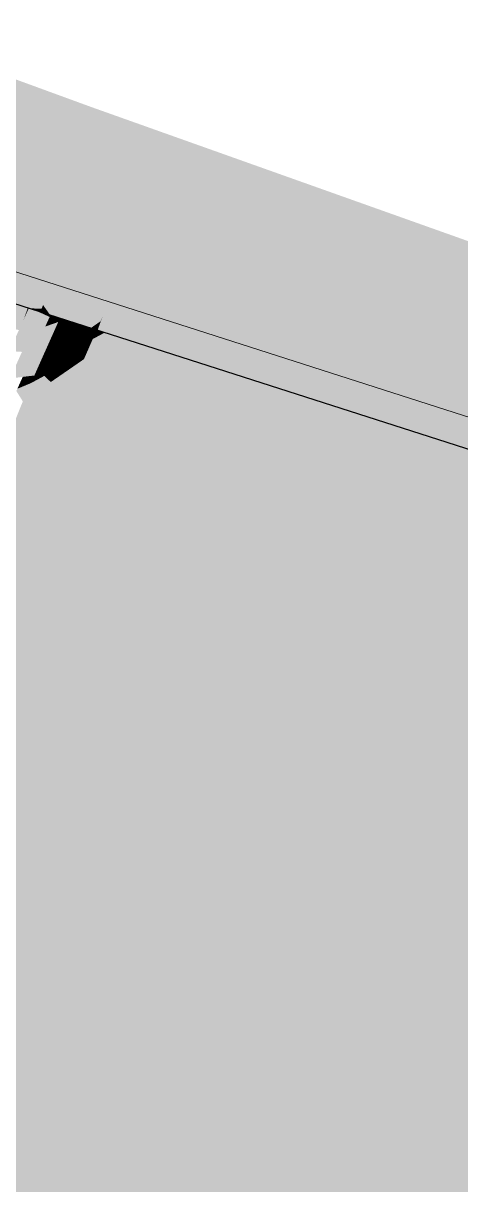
# Model space of a CAD drawing. Header units: millimetres. Extents: x 340454 to 342791, y 6993867 to 6995092.
# Drawn here: x 340735.267 to 340736.686, y 6994500.062 to 6994503.832 of the extents above; entities that cross this region are included whole.
import ezdxf

# ---------------------------------------------------------------- set-up
doc = ezdxf.new("R2010")
doc.units = ezdxf.units.MM
doc.header["$LTSCALE"] = 10
for name, color, linetype in [('A-MODELAGEM', 7, 'Continuous'), ('F-HZ-CORREDOR-FEAT', 2, 'Continuous'), ('URB-Calçadas', 2, 'Continuous'), ('URB-Quadras', 3, 'Continuous')]:
    doc.layers.add(name, color=color, linetype=linetype)

msp = doc.modelspace()

# ---------------------------------------------------------------- linework, layer by layer
at = {"lineweight": 20}
for points in [[(340765.7, 6994493.2524), (340768.966, 6994505.8371), (340737.7467, 6994518.6316, -0.025417), (340733.7611, 6994503.5006), (340765.7, 6994493.2524)], [(340733.7611, 6994503.5006, -0.020185), (340729.4316, 6994491.6366), (340762.7064, 6994481.7173), (340765.7, 6994493.2524), (340733.7611, 6994503.5006, -0.020627)]]:
    msp.add_lwpolyline(points, format="xyb", close=True, dxfattribs=at)
at = {"layer": 'A-MODELAGEM', "color": 161, "linetype": 'Continuous', "lineweight": -3}
for points in [[(340735.2929, 6994503.6315), (340735.02, 6994502.9916), (340735.156, 6994503.2047)], [(340735.2929, 6994503.6315), (340735.0881, 6994503.2038), (340735.02, 6994502.9916)], [(340735.2324, 6994503.6536), (340735.0881, 6994503.2038), (340735.2929, 6994503.6315)], [(340735.3486, 6994503.6111), (340735.2929, 6994503.6315), (340735.156, 6994503.2047)], [(340735.3486, 6994503.6111), (340735.0813, 6994502.9719), (340735.2188, 6994503.2066)], [(340735.3486, 6994503.6111), (340735.156, 6994503.2047), (340735.0813, 6994502.9719)], [(340735.3998, 6994503.5924), (340735.1377, 6994502.9538), (340735.2769, 6994503.2095)], [(340735.3998, 6994503.5924), (340735.2188, 6994503.2066), (340735.1377, 6994502.9538)], [(340735.3998, 6994503.5924), (340735.3486, 6994503.6111), (340735.2188, 6994503.2066)], [(340735.3998, 6994503.5924), (340735.2769, 6994503.2095), (340735.447, 6994503.5751)], [(340735.447, 6994503.5751), (340735.1896, 6994502.9372), (340735.3309, 6994503.2131)], [(340735.447, 6994503.5751), (340735.2769, 6994503.2095), (340735.1896, 6994502.9372)], [(340735.4905, 6994503.5592), (340735.2374, 6994502.9218), (340735.3798, 6994503.2144)], [(340735.4905, 6994503.5592), (340735.3309, 6994503.2131), (340735.2374, 6994502.9218)], [(340735.531, 6994503.5448), (340735.2814, 6994502.9077), (340735.4266, 6994503.2194)], [(340735.531, 6994503.5448), (340735.3798, 6994503.2144), (340735.2814, 6994502.9077)], [(340735.4905, 6994503.5592), (340735.447, 6994503.5751), (340735.3309, 6994503.2131)], [(340735.4905, 6994503.5592), (340735.3798, 6994503.2144), (340735.531, 6994503.5448)], [(340735.5684, 6994503.5315), (340735.531, 6994503.5448), (340735.4266, 6994503.2194)], [(340735.5684, 6994503.5315), (340735.3313, 6994502.9175), (340735.4702, 6994503.2254)], [(340735.5684, 6994503.5315), (340735.4266, 6994503.2194), (340735.3313, 6994502.9175)], [(340735.6028, 6994503.5192), (340735.3956, 6994502.9754), (340735.5106, 6994503.2318)], [(340735.6028, 6994503.5192), (340735.4702, 6994503.2254), (340735.3956, 6994502.9754)], [(340735.6344, 6994503.508), (340735.4527, 6994503.0251), (340735.548, 6994503.2388)], [(340735.6344, 6994503.508), (340735.5106, 6994503.2318), (340735.4527, 6994503.0251)], [(340735.5684, 6994503.5315), (340735.4702, 6994503.2254), (340735.6028, 6994503.5192)], [(340735.6028, 6994503.5192), (340735.5106, 6994503.2318), (340735.6344, 6994503.508)], [(340735.6344, 6994503.508), (340735.548, 6994503.2388), (340735.6635, 6994503.4976)], [(340735.6635, 6994503.4976), (340735.5038, 6994503.0681), (340735.5828, 6994503.2461)], [(340735.6635, 6994503.4976), (340735.548, 6994503.2388), (340735.5038, 6994503.0681)], [(340735.6901, 6994503.4881), (340735.5496, 6994503.1057), (340735.6149, 6994503.2537)], [(340735.6901, 6994503.4881), (340735.5828, 6994503.2461), (340735.5496, 6994503.1057)], [(340735.6635, 6994503.4976), (340735.5828, 6994503.2461), (340735.6901, 6994503.4881)], [(340735.7146, 6994503.4794), (340735.5907, 6994503.1388), (340735.6447, 6994503.2616)], [(340735.7146, 6994503.4794), (340735.6149, 6994503.2537), (340735.5907, 6994503.1388)], [(340735.6901, 6994503.4881), (340735.6149, 6994503.2537), (340735.7146, 6994503.4794)], [(340735.7369, 6994503.4715), (340735.6277, 6994503.1683), (340735.6722, 6994503.2698)], [(340735.7369, 6994503.4715), (340735.6447, 6994503.2616), (340735.6277, 6994503.1683)], [(340735.7146, 6994503.4794), (340735.6447, 6994503.2616), (340735.7369, 6994503.4715)], [(340735.7573, 6994503.4642), (340735.7369, 6994503.4715), (340735.6722, 6994503.2698)], [(340735.7759, 6994503.4576), (340735.6976, 6994503.2781), (340735.551, 6994502.8212)], [(340735.7759, 6994503.4576), (340735.551, 6994502.8212), (340735.5697, 6994502.8152)], [(340736.8478, 6994503.0761), (340735.7759, 6994503.4576), (340735.5697, 6994502.8152)], [(340735.7573, 6994503.4642), (340735.6611, 6994503.1945), (340735.6976, 6994503.2781)], [(340735.7573, 6994503.4642), (340735.6722, 6994503.2698), (340735.6611, 6994503.1945)], [(340735.7759, 6994503.4576), (340735.7573, 6994503.4642), (340735.6976, 6994503.2781)], [(340735.6976, 6994503.2781), (340735.6611, 6994503.1945), (340735.551, 6994502.8212)], [(340735.5828, 6994503.2461), (340735.5038, 6994503.0681), (340735.5062, 6994503.0074)], [(340735.5828, 6994503.2461), (340735.5062, 6994503.0074), (340735.5496, 6994503.1057)], [(340735.6149, 6994503.2537), (340735.5438, 6994503.0322), (340735.5907, 6994503.1388)], [(340735.6149, 6994503.2537), (340735.5496, 6994503.1057), (340735.5438, 6994503.0322)], [(340735.6447, 6994503.2616), (340735.5789, 6994503.0567), (340735.6277, 6994503.1683)], [(340735.6447, 6994503.2616), (340735.5907, 6994503.1388), (340735.5789, 6994503.0567)], [(340735.6722, 6994503.2698), (340735.6116, 6994503.0809), (340735.6611, 6994503.1945)], [(340735.6722, 6994503.2698), (340735.6277, 6994503.1683), (340735.6116, 6994503.0809)], [(340735.2769, 6994503.2095), (340735.1377, 6994502.9538), (340735.1554, 6994502.9481)], [(340735.2769, 6994503.2095), (340735.1554, 6994502.9481), (340735.1896, 6994502.9372)], [(340735.3309, 6994503.2131), (340735.1896, 6994502.9372), (340735.2018, 6994502.9333)], [(340735.3309, 6994503.2131), (340735.2018, 6994502.9333), (340735.2374, 6994502.9218)], [(340735.3798, 6994503.2144), (340735.2374, 6994502.9218), (340735.2449, 6994502.9194)], [(340735.3798, 6994503.2144), (340735.2449, 6994502.9194), (340735.2814, 6994502.9077)], [(340735.4266, 6994503.2194), (340735.2814, 6994502.9077), (340735.2846, 6994502.9067)], [(340735.4266, 6994503.2194), (340735.2846, 6994502.9067), (340735.3261, 6994502.906)], [(340735.4266, 6994503.2194), (340735.3261, 6994502.906), (340735.3313, 6994502.9175)], [(340735.4702, 6994503.2254), (340735.3313, 6994502.9175), (340735.3759, 6994502.9316)], [(340735.4702, 6994503.2254), (340735.3759, 6994502.9316), (340735.3956, 6994502.9754)], [(340735.5106, 6994503.2318), (340735.3956, 6994502.9754), (340735.4224, 6994502.957)], [(340735.5106, 6994503.2318), (340735.4224, 6994502.957), (340735.4527, 6994503.0251)], [(340735.548, 6994503.2388), (340735.4527, 6994503.0251), (340735.4657, 6994502.9823)], [(340735.548, 6994503.2388), (340735.4657, 6994502.9823), (340735.5038, 6994503.0681)], [(340735.6277, 6994503.1683), (340735.524, 6994502.8801), (340735.6116, 6994503.0809)], [(340735.6277, 6994503.1683), (340735.5789, 6994503.0567), (340735.524, 6994502.8801)], [(340735.6611, 6994503.1945), (340735.5304, 6994502.8278), (340735.551, 6994502.8212)], [(340735.6611, 6994503.1945), (340735.6116, 6994503.0809), (340735.5304, 6994502.8278)], [(340735.5907, 6994503.1388), (340735.4831, 6994502.843), (340735.5789, 6994503.0567)], [(340735.5907, 6994503.1388), (340735.5438, 6994503.0322), (340735.4831, 6994502.843)], [(340735.5496, 6994503.1057), (340735.4562, 6994502.8516), (340735.5438, 6994503.0322)], [(340735.5496, 6994503.1057), (340735.5062, 6994503.0074), (340735.4562, 6994502.8516)], [(340735.5038, 6994503.0681), (340735.4268, 6994502.861), (340735.5062, 6994503.0074)], [(340735.5038, 6994503.0681), (340735.4657, 6994502.9823), (340735.4268, 6994502.861)], [(340735.5789, 6994503.0567), (340735.4831, 6994502.843), (340735.4851, 6994502.8424)], [(340735.5789, 6994503.0567), (340735.4851, 6994502.8424), (340735.5174, 6994502.8648)], [(340735.5789, 6994503.0567), (340735.5174, 6994502.8648), (340735.524, 6994502.8801)], [(340735.6116, 6994503.0809), (340735.524, 6994502.8801), (340735.5304, 6994502.8278)], [(340736.8478, 6994503.0761), (340735.5697, 6994502.8152), (340736.6526, 6994502.4677)], [(340736.8478, 6994503.0761), (340736.6526, 6994502.4677), (340737.9198, 6994502.6946)], [(340735.4527, 6994503.0251), (340735.3949, 6994502.8713), (340735.4657, 6994502.9823)], [(340735.4527, 6994503.0251), (340735.4224, 6994502.957), (340735.3949, 6994502.8713)], [(340735.5438, 6994503.0322), (340735.4562, 6994502.8516), (340735.4635, 6994502.8493)], [(340735.5438, 6994503.0322), (340735.4635, 6994502.8493), (340735.4831, 6994502.843)], [(340735.3956, 6994502.9754), (340735.3601, 6994502.8824), (340735.4224, 6994502.957)], [(340735.3956, 6994502.9754), (340735.3759, 6994502.9316), (340735.3601, 6994502.8824)], [(340735.4657, 6994502.9823), (340735.3949, 6994502.8713), (340735.4138, 6994502.8652)], [(340735.4657, 6994502.9823), (340735.4138, 6994502.8652), (340735.4268, 6994502.861)], [(340735.5062, 6994503.0074), (340735.4268, 6994502.861), (340735.4397, 6994502.8569)], [(340735.5062, 6994503.0074), (340735.4397, 6994502.8569), (340735.4562, 6994502.8516)], [(340735.4224, 6994502.957), (340735.3601, 6994502.8824), (340735.3855, 6994502.8743)], [(340735.4224, 6994502.957), (340735.3855, 6994502.8743), (340735.3949, 6994502.8713)], [(340735.2814, 6994502.9077), (340735.2449, 6994502.9194), (340735.2284, 6994502.8834)], [(340735.2814, 6994502.9077), (340735.2284, 6994502.8834), (340735.2682, 6994502.8706)], [(340735.2846, 6994502.9067), (340735.2814, 6994502.9077), (340735.2682, 6994502.8706)], [(340735.3205, 6994502.8937), (340735.2846, 6994502.9067), (340735.2682, 6994502.8706)], [(340735.3261, 6994502.906), (340735.2846, 6994502.9067), (340735.3211, 6994502.895)], [(340735.3211, 6994502.895), (340735.2846, 6994502.9067), (340735.3205, 6994502.8937)], [(340735.3261, 6994502.906), (340735.3211, 6994502.895), (340735.3224, 6994502.8946)], [(340735.3313, 6994502.9175), (340735.3224, 6994502.8946), (340735.3547, 6994502.8842)], [(340735.3313, 6994502.9175), (340735.3261, 6994502.906), (340735.3224, 6994502.8946)], [(340735.3759, 6994502.9316), (340735.3313, 6994502.9175), (340735.3547, 6994502.8842)], [(340735.3759, 6994502.9316), (340735.3547, 6994502.8842), (340735.3601, 6994502.8824)], [(340735.2682, 6994502.8706), (340735.2284, 6994502.8834), (340735.2109, 6994502.8453)], [(340735.2682, 6994502.8706), (340735.2109, 6994502.8453), (340735.2527, 6994502.8365)], [(340735.3047, 6994502.8588), (340735.2682, 6994502.8706), (340735.2527, 6994502.8365)], [(340735.3205, 6994502.8937), (340735.2682, 6994502.8706), (340735.3047, 6994502.8588)], [(340735.3524, 6994502.8791), (340735.3205, 6994502.8937), (340735.3047, 6994502.8588)], [(340735.3524, 6994502.8791), (340735.3047, 6994502.8588), (340735.3384, 6994502.8479)], [(340735.3224, 6994502.8946), (340735.3211, 6994502.895), (340735.3205, 6994502.8937)], [(340735.3524, 6994502.8791), (340735.3224, 6994502.8946), (340735.3205, 6994502.8937)], [(340735.3547, 6994502.8842), (340735.3224, 6994502.8946), (340735.3524, 6994502.8791)], [(340735.3803, 6994502.8626), (340735.3321, 6994502.834), (340735.3631, 6994502.824)], [(340735.3803, 6994502.8626), (340735.3384, 6994502.8479), (340735.3321, 6994502.834)], [(340735.3817, 6994502.8658), (340735.3524, 6994502.8791), (340735.3384, 6994502.8479)], [(340735.3817, 6994502.8658), (340735.3384, 6994502.8479), (340735.3803, 6994502.8626)], [(340735.3601, 6994502.8824), (340735.3547, 6994502.8842), (340735.3524, 6994502.8791)], [(340735.3817, 6994502.8658), (340735.3601, 6994502.8824), (340735.3524, 6994502.8791)], [(340735.3855, 6994502.8743), (340735.3601, 6994502.8824), (340735.3817, 6994502.8658)], [(340735.4068, 6994502.8494), (340735.3803, 6994502.8626), (340735.3631, 6994502.824)], [(340735.4068, 6994502.8494), (340735.3949, 6994502.8713), (340735.3803, 6994502.8626)], [(340735.3949, 6994502.8713), (340735.3817, 6994502.8658), (340735.3803, 6994502.8626)], [(340735.3949, 6994502.8713), (340735.3855, 6994502.8743), (340735.3817, 6994502.8658)], [(340735.4138, 6994502.8652), (340735.3949, 6994502.8713), (340735.4068, 6994502.8494)], [(340735.4268, 6994502.861), (340735.4138, 6994502.8652), (340735.4068, 6994502.8494)], [(340735.5174, 6994502.8648), (340735.4851, 6994502.8424), (340735.5048, 6994502.836)], [(340735.5174, 6994502.8648), (340735.5048, 6994502.836), (340735.5078, 6994502.8351)], [(340735.524, 6994502.8801), (340735.5078, 6994502.8351), (340735.5304, 6994502.8278)], [(340735.524, 6994502.8801), (340735.5174, 6994502.8648), (340735.5078, 6994502.8351)], [(340735.291, 6994502.8282), (340735.2527, 6994502.8365), (340735.2392, 6994502.8068)], [(340735.291, 6994502.8282), (340735.2392, 6994502.8068), (340735.2794, 6994502.8026)], [(340735.3047, 6994502.8588), (340735.2527, 6994502.8365), (340735.291, 6994502.8282)], [(340735.3321, 6994502.834), (340735.2794, 6994502.8026), (340735.3152, 6994502.7961)], [(340735.3321, 6994502.834), (340735.291, 6994502.8282), (340735.2794, 6994502.8026)], [(340735.3384, 6994502.8479), (340735.3047, 6994502.8588), (340735.291, 6994502.8282)], [(340735.3384, 6994502.8479), (340735.291, 6994502.8282), (340735.3321, 6994502.834)], [(340735.3631, 6994502.824), (340735.3321, 6994502.834), (340735.3152, 6994502.7961)], [(340735.4068, 6994502.8494), (340735.3631, 6994502.824), (340735.3914, 6994502.8148)], [(340735.4311, 6994502.8373), (340735.4068, 6994502.8494), (340735.3914, 6994502.8148)], [(340735.4311, 6994502.8373), (340735.3914, 6994502.8148), (340735.4174, 6994502.8063)], [(340735.4268, 6994502.861), (340735.4068, 6994502.8494), (340735.4311, 6994502.8373)], [(340735.4534, 6994502.8264), (340735.4311, 6994502.8373), (340735.4174, 6994502.8063)], [(340735.4534, 6994502.8264), (340735.4174, 6994502.8063), (340735.4411, 6994502.7984)], [(340735.4397, 6994502.8569), (340735.4268, 6994502.861), (340735.4311, 6994502.8373)], [(340735.4562, 6994502.8516), (340735.4397, 6994502.8569), (340735.4311, 6994502.8373)], [(340735.4562, 6994502.8516), (340735.4311, 6994502.8373), (340735.4534, 6994502.8264)], [(340735.4737, 6994502.8163), (340735.4534, 6994502.8264), (340735.4411, 6994502.7984)], [(340735.4635, 6994502.8493), (340735.4562, 6994502.8516), (340735.4534, 6994502.8264)], [(340735.4831, 6994502.843), (340735.4635, 6994502.8493), (340735.4534, 6994502.8264)], [(340735.4831, 6994502.843), (340735.4534, 6994502.8264), (340735.4737, 6994502.8163)], [(340735.4851, 6994502.8424), (340735.4831, 6994502.843), (340735.4737, 6994502.8163)], [(340735.5033, 6994502.8326), (340735.4851, 6994502.8424), (340735.4737, 6994502.8163)], [(340735.5033, 6994502.8326), (340735.4737, 6994502.8163), (340735.4922, 6994502.8072)], [(340735.5048, 6994502.836), (340735.4851, 6994502.8424), (340735.5033, 6994502.8326)], [(340735.5304, 6994502.8278), (340735.5033, 6994502.8326), (340735.4922, 6994502.8072)], [(340735.551, 6994502.8212), (340735.5304, 6994502.8278), (340735.4922, 6994502.8072)], [(340735.5078, 6994502.8351), (340735.5048, 6994502.836), (340735.5033, 6994502.8326)], [(340735.5304, 6994502.8278), (340735.5078, 6994502.8351), (340735.5033, 6994502.8326)], [(340735.2794, 6994502.8026), (340735.2392, 6994502.8068), (340735.2217, 6994502.7683)], [(340735.2794, 6994502.8026), (340735.2217, 6994502.7683), (340735.2627, 6994502.7656)], [(340735.3152, 6994502.7961), (340735.2794, 6994502.8026), (340735.2627, 6994502.7656)], [(340735.3152, 6994502.7961), (340735.2627, 6994502.7656), (340735.3002, 6994502.7628)], [(340735.3479, 6994502.79), (340735.3152, 6994502.7961), (340735.3002, 6994502.7628)], [(340735.3479, 6994502.79), (340735.3002, 6994502.7628), (340735.3345, 6994502.76)], [(340735.3631, 6994502.824), (340735.3152, 6994502.7961), (340735.3479, 6994502.79)], [(340735.3779, 6994502.7842), (340735.3479, 6994502.79), (340735.3345, 6994502.76)], [(340735.3914, 6994502.8148), (340735.3631, 6994502.824), (340735.3479, 6994502.79)], [(340735.3914, 6994502.8148), (340735.3479, 6994502.79), (340735.3779, 6994502.7842)], [(340735.4174, 6994502.8063), (340735.3914, 6994502.8148), (340735.3779, 6994502.7842)], [(340735.4174, 6994502.8063), (340735.3779, 6994502.7842), (340735.4052, 6994502.7788)], [(340735.4411, 6994502.7984), (340735.4174, 6994502.8063), (340735.4052, 6994502.7788)], [(340735.4411, 6994502.7984), (340735.4052, 6994502.7788), (340735.4302, 6994502.7737)], [(340735.4627, 6994502.7913), (340735.4411, 6994502.7984), (340735.4302, 6994502.7737)], [(340735.4627, 6994502.7913), (340735.4302, 6994502.7737), (340735.453, 6994502.769)], [(340735.4737, 6994502.8163), (340735.4411, 6994502.7984), (340735.4627, 6994502.7913)], [(340735.4824, 6994502.7847), (340735.4627, 6994502.7913), (340735.453, 6994502.769)], [(340735.4922, 6994502.8072), (340735.4737, 6994502.8163), (340735.4627, 6994502.7913)], [(340735.4922, 6994502.8072), (340735.4627, 6994502.7913), (340735.4824, 6994502.7847)], [(340735.5697, 6994502.8152), (340735.4727, 6994502.7625), (340735.4638, 6994502.742)], [(340736.6526, 6994502.4677), (340735.5697, 6994502.8152), (340735.4638, 6994502.742)], [(340735.5697, 6994502.8152), (340735.4737, 6994502.7647), (340735.4727, 6994502.7625)], [(340735.5697, 6994502.8152), (340735.4824, 6994502.7847), (340735.4737, 6994502.7647)], [(340735.551, 6994502.8212), (340735.4922, 6994502.8072), (340735.4824, 6994502.7847)], [(340735.5697, 6994502.8152), (340735.551, 6994502.8212), (340735.4824, 6994502.7847)], [(340735.3002, 6994502.7628), (340735.2627, 6994502.7656), (340735.248, 6994502.7331)], [(340735.3002, 6994502.7628), (340735.248, 6994502.7331), (340735.287, 6994502.7334)], [(340735.3345, 6994502.76), (340735.3002, 6994502.7628), (340735.287, 6994502.7334)], [(340735.3345, 6994502.76), (340735.287, 6994502.7334), (340735.3227, 6994502.7334)], [(340735.3659, 6994502.7571), (340735.3345, 6994502.76), (340735.3227, 6994502.7334)], [(340735.3659, 6994502.7571), (340735.3227, 6994502.7334), (340735.3552, 6994502.7332)], [(340735.3779, 6994502.7842), (340735.3345, 6994502.76), (340735.3659, 6994502.7571)], [(340735.3945, 6994502.7544), (340735.3659, 6994502.7571), (340735.3552, 6994502.7332)], [(340735.3945, 6994502.7544), (340735.3552, 6994502.7332), (340735.3849, 6994502.7327)], [(340735.4052, 6994502.7788), (340735.3779, 6994502.7842), (340735.3659, 6994502.7571)], [(340735.4052, 6994502.7788), (340735.3659, 6994502.7571), (340735.3945, 6994502.7544)], [(340735.4206, 6994502.7517), (340735.3945, 6994502.7544), (340735.3849, 6994502.7327)], [(340735.4206, 6994502.7517), (340735.3849, 6994502.7327), (340735.412, 6994502.7322)], [(340735.4302, 6994502.7737), (340735.4052, 6994502.7788), (340735.3945, 6994502.7544)], [(340735.4302, 6994502.7737), (340735.3945, 6994502.7544), (340735.4206, 6994502.7517)], [(340735.4443, 6994502.7493), (340735.4206, 6994502.7517), (340735.412, 6994502.7322)], [(340735.4443, 6994502.7493), (340735.412, 6994502.7322), (340735.4431, 6994502.7464)], [(340735.453, 6994502.769), (340735.4302, 6994502.7737), (340735.4206, 6994502.7517)], [(340735.453, 6994502.769), (340735.4206, 6994502.7517), (340735.4443, 6994502.7493)], [(340735.4727, 6994502.7625), (340735.4431, 6994502.7464), (340735.4638, 6994502.742)], [(340735.4727, 6994502.7625), (340735.4443, 6994502.7493), (340735.4431, 6994502.7464)], [(340735.4737, 6994502.7647), (340735.453, 6994502.769), (340735.4443, 6994502.7493)], [(340735.4737, 6994502.7647), (340735.4443, 6994502.7493), (340735.4727, 6994502.7625)], [(340735.4824, 6994502.7847), (340735.453, 6994502.769), (340735.4737, 6994502.7647)], [(340735.4314, 6994502.7196), (340735.0515, 6994501.8519), (340735.0805, 6994501.863)], [(340735.4314, 6994502.7196), (340735.3956, 6994502.6949), (340735.0515, 6994501.8519)], [(340735.4638, 6994502.742), (340735.4314, 6994502.7196), (340735.0805, 6994501.863)], [(340736.6526, 6994502.4677), (340735.4638, 6994502.742), (340735.0805, 6994501.863)], [(340735.287, 6994502.7334), (340735.2351, 6994502.7044), (340735.2754, 6994502.7075)], [(340735.287, 6994502.7334), (340735.248, 6994502.7331), (340735.2351, 6994502.7044)], [(340735.3227, 6994502.7334), (340735.2754, 6994502.7075), (340735.3122, 6994502.7099)], [(340735.3227, 6994502.7334), (340735.287, 6994502.7334), (340735.2754, 6994502.7075)], [(340735.3458, 6994502.7119), (340735.3029, 6994502.689), (340735.3374, 6994502.693)], [(340735.3458, 6994502.7119), (340735.3122, 6994502.7099), (340735.3029, 6994502.689)], [(340735.3552, 6994502.7332), (340735.3227, 6994502.7334), (340735.3122, 6994502.7099)], [(340735.3552, 6994502.7332), (340735.3122, 6994502.7099), (340735.3458, 6994502.7119)], [(340735.3765, 6994502.7135), (340735.3374, 6994502.693), (340735.3745, 6994502.7092)], [(340735.3765, 6994502.7135), (340735.3458, 6994502.7119), (340735.3374, 6994502.693)], [(340735.3849, 6994502.7327), (340735.3552, 6994502.7332), (340735.3458, 6994502.7119)], [(340735.3849, 6994502.7327), (340735.3458, 6994502.7119), (340735.3765, 6994502.7135)], [(340735.4104, 6994502.7287), (340735.3745, 6994502.7092), (340735.3956, 6994502.6949)], [(340735.4104, 6994502.7287), (340735.3765, 6994502.7135), (340735.3745, 6994502.7092)], [(340735.412, 6994502.7322), (340735.3849, 6994502.7327), (340735.3765, 6994502.7135)], [(340735.412, 6994502.7322), (340735.3765, 6994502.7135), (340735.4104, 6994502.7287)], [(340735.4314, 6994502.7196), (340735.4104, 6994502.7287), (340735.3956, 6994502.6949)], [(340735.4431, 6994502.7464), (340735.4104, 6994502.7287), (340735.4314, 6994502.7196)], [(340735.4431, 6994502.7464), (340735.412, 6994502.7322), (340735.4104, 6994502.7287)], [(340735.4638, 6994502.742), (340735.4431, 6994502.7464), (340735.4314, 6994502.7196)], [(340735.3956, 6994502.6949), (340735.0197, 6994501.8396), (340735.0515, 6994501.8519)], [(340735.3956, 6994502.6949), (340735.3562, 6994502.6677), (340735.0197, 6994501.8396)], [(340735.2754, 6994502.7075), (340735.2236, 6994502.679), (340735.2651, 6994502.6844)], [(340735.2754, 6994502.7075), (340735.2351, 6994502.7044), (340735.2236, 6994502.679)], [(340735.3029, 6994502.689), (340735.2559, 6994502.664), (340735.2946, 6994502.6705)], [(340735.3029, 6994502.689), (340735.2651, 6994502.6844), (340735.2559, 6994502.664)], [(340735.3122, 6994502.7099), (340735.2651, 6994502.6844), (340735.3029, 6994502.689)], [(340735.3122, 6994502.7099), (340735.2754, 6994502.7075), (340735.2651, 6994502.6844)], [(340735.3351, 6994502.6877), (340735.2918, 6994502.6643), (340735.3129, 6994502.6378)], [(340735.3351, 6994502.6877), (340735.2946, 6994502.6705), (340735.2918, 6994502.6643)], [(340735.3374, 6994502.693), (340735.2946, 6994502.6705), (340735.3351, 6994502.6877)], [(340735.3374, 6994502.693), (340735.3029, 6994502.689), (340735.2946, 6994502.6705)], [(340735.3562, 6994502.6677), (340735.3351, 6994502.6877), (340735.3129, 6994502.6378)], [(340735.3745, 6994502.7092), (340735.3351, 6994502.6877), (340735.3562, 6994502.6677)], [(340735.3745, 6994502.7092), (340735.3374, 6994502.693), (340735.3351, 6994502.6877)], [(340735.3956, 6994502.6949), (340735.3745, 6994502.7092), (340735.3562, 6994502.6677)], [(340737.9198, 6994502.6946), (340736.6526, 6994502.4677), (340737.7355, 6994502.1203)], [(340735.3129, 6994502.6378), (340734.9463, 6994501.8114), (340734.9847, 6994501.8262)], [(340735.3129, 6994502.6378), (340735.2654, 6994502.6049), (340734.9463, 6994501.8114)], [(340735.3562, 6994502.6677), (340734.9847, 6994501.8262), (340735.0197, 6994501.8396)], [(340735.3562, 6994502.6677), (340735.3129, 6994502.6378), (340734.9847, 6994501.8262)], [(340735.2918, 6994502.6643), (340735.2445, 6994502.6385), (340735.2654, 6994502.6049)], [(340735.2918, 6994502.6643), (340735.2478, 6994502.6459), (340735.2445, 6994502.6385)], [(340735.2946, 6994502.6705), (340735.2478, 6994502.6459), (340735.2918, 6994502.6643)], [(340735.2946, 6994502.6705), (340735.2559, 6994502.664), (340735.2478, 6994502.6459)], [(340735.3129, 6994502.6378), (340735.2918, 6994502.6643), (340735.2654, 6994502.6049)], [(340736.6526, 6994502.4677), (340734.9692, 6994501.6078), (340734.8744, 6994501.3905)], [(340737.7355, 6994502.1203), (340736.6526, 6994502.4677), (340734.8744, 6994501.3905)], [(340736.6526, 6994502.4677), (340734.9789, 6994501.6301), (340734.9692, 6994501.6078)], [(340736.6526, 6994502.4677), (340735.0708, 6994501.8409), (340734.9789, 6994501.6301)], [(340736.6526, 6994502.4677), (340735.0805, 6994501.863), (340735.0708, 6994501.8409)], [(340737.7355, 6994502.1203), (340734.3615, 6994500.2143), (340734.3484, 6994500.1844)], [(340738.8184, 6994501.7728), (340737.7355, 6994502.1203), (340734.3484, 6994500.1844)], [(340737.7355, 6994502.1203), (340734.4925, 6994500.5147), (340734.3615, 6994500.2143)], [(340737.7355, 6994502.1203), (340734.5055, 6994500.5445), (340734.4925, 6994500.5147)], [(340737.7355, 6994502.1203), (340734.6339, 6994500.8391), (340734.5055, 6994500.5445)], [(340737.7355, 6994502.1203), (340734.6469, 6994500.8689), (340734.6339, 6994500.8391)], [(340737.7355, 6994502.1203), (340734.8744, 6994501.3905), (340734.6469, 6994500.8689)], [(340738.8184, 6994501.7728), (340733.8767, 6994499.1027), (340733.8622, 6994499.0694)], [(340739.9013, 6994501.4253), (340738.8184, 6994501.7728), (340733.8622, 6994499.0694)], [(340738.8184, 6994501.7728), (340734.0271, 6994499.4476), (340733.8767, 6994499.1027)], [(340738.8184, 6994501.7728), (340734.0416, 6994499.4809), (340734.0271, 6994499.4476)], [(340738.8184, 6994501.7728), (340734.1901, 6994499.8213), (340734.0416, 6994499.4809)], [(340738.8184, 6994501.7728), (340734.3484, 6994500.1844), (340734.1901, 6994499.8213)], [(340739.9013, 6994501.4253), (340733.7446, 6994498.7998), (340733.5839, 6994498.4314)], [(340739.9013, 6994501.4253), (340733.5839, 6994498.4314), (340736.8725, 6994491.1806)], [(340739.9013, 6994501.4253), (340733.8622, 6994499.0694), (340733.7446, 6994498.7998)]]:
    msp.add_solid(points, dxfattribs=at)
at = {"layer": 'F-HZ-CORREDOR-FEAT', "color": 2, "linetype": 'Continuous', "lineweight": -3}
msp.add_polyline3d([(340733.8258, 6994503.3748, 724.9761), (340733.5123, 6994502.4075, 724.8644), (340733.1925, 6994501.4423, 724.7527), (340732.8665, 6994500.4792, 724.641), (340732.5342, 6994499.5183, 724.5293), (340732.1957, 6994498.5595, 724.4176), (340731.8509, 6994497.6029, 724.306), (340731.5, 6994496.6486, 724.1943), (340731.1429, 6994495.6966, 724.0826), (340730.7796, 6994494.747, 723.9709), (340730.4101, 6994493.7997, 723.8592), (340730.0345, 6994492.8548, 723.7476), (340729.6527, 6994491.9124, 723.6359), (340729.5661, 6994491.7008, 723.6108), (340762.6356, 6994481.8427, 723.6924), (340765.5795, 6994493.186, 724.7524), (340733.8258, 6994503.3748, 724.9761)], dxfattribs=at)
at = {"layer": 'URB-Calçadas', "lineweight": 0}
msp.add_lwpolyline([(340737.9382, 6994567.9152, -0.173456), (340714.4702, 6994467.4916, 0.151029), (340713.6732, 6994464.648, -1.966639), (340703.0265, 6994471.9859, 0.168204), (340705.5895, 6994474.0192, 0.200073), (340724.3212, 6994581.8954, 0.104086)], format="xyb", dxfattribs=at)
at = {"layer": 'URB-Quadras', "color": 252, "lineweight": 0}
msp.add_lwpolyline([(340815.2411, 6994491.9257, 0.038213), (340872.813, 6994444.8145, 0.427498), (340879.8998, 6994446.2404), (340906.6702, 6994488.5375, 0.399537), (340905.3286, 6994495.2964, -0.090947), (340797.4532, 6994605.4907, 0.427165), (340790.3324, 6994606.7132), (340742.1055, 6994571.0018, 0.26508), (340740.1075, 6994566.4691, -0.172307), (340715.6107, 6994465.5763, -0.089172), (340715.6107, 6994465.5763, -2.016247), (340701.9174, 6994473.7042, 0.157194), (340704.2699, 6994475.6737, 0.197995), (340722.4662, 6994581.0288, 0.104869), (340721.6035, 6994582.9154), (340685.6056, 6994631.4815, 0.2535), (340684.7421, 6994631.8842, -0.18056), (340678.0121, 6994633.9449)], format="xyb", dxfattribs=at)

doc.saveas('drawing.dxf')
